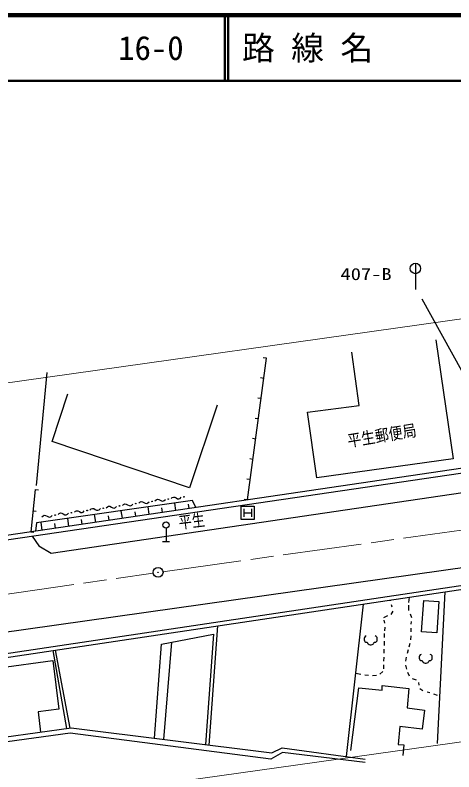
# Model space of a CAD drawing. Units: millimetres, scale not verified. Extents: x 40000 to 680000, y 20000 to 380000.
# Drawn here: x 145819 to 212660, y 264706 to 380000 of the extents above; entities that cross this region are included whole.
import ezdxf
from ezdxf.enums import TextEntityAlignment as Align

# ---------------------------------------------------------------- set-up
doc = ezdxf.new("R2010")
doc.units = ezdxf.units.MM
doc.header["$LTSCALE"] = 1000
doc.linetypes.add('CHAIN', pattern=[18.5, 12, -1.5, 3.5, -1.5])
for name, color, linetype, lineweight in [('M-BGD', 7, 'Continuous', 25), ('M-BGD-EXST', 7, 'Continuous', 25), ('M-BMK', 2, 'CHAIN', 13), ('M-BMK-SRVR', 3, 'Continuous', 25), ('M-STR-HTXT', 7, 'Continuous', 13), ('M-STR-STRC', 7, 'Continuous', 25), ('M-TTL', 2, 'Continuous', 140), ('M-TTL-LINE', 7, 'Continuous', 50)]:
    doc.layers.add(name, color=color, linetype=linetype, lineweight=lineweight)
doc.layers.add('M-TTL-TXT', color=7, linetype='Continuous')
doc.styles.add('ＭＳ ゴシック', font='')
doc.styles.get('ＭＳ ゴシック').set_extended_font_data('MS Gothic')

msp = doc.modelspace()

# ---------------------------------------------------------------- linework, layer by layer
at = {"layer": 'M-BGD'}
for p, q in [((209915, 330544), (212538, 312423)), ((198232, 320530), (197135, 328637)), ((181226, 306152), (184116, 327743)), ((184116, 327743), (183620, 327810)), ((150624, 325558), (149015, 308331)), ((183703, 324659), (183207, 324725)), ((151466, 315062), (153850, 322290)), ((176576, 320576), (172403, 307984)), ((183290, 321575), (182795, 321641)), ((190364, 319528), (198232, 320530)), ((191794, 309514), (190364, 319528)), ((182877, 318490), (182382, 318556)), ((172403, 307984), (151466, 315062)), ((182465, 315406), (181969, 315472)), ((221280, 312052), (68166, 289500)), ((68223, 288834), (222143, 311453)), ((182052, 312321), (181556, 312388)), ((212538, 312423), (191794, 309514)), ((181639, 309237), (181143, 309303)), ((148890, 307708), (148190, 301287)), ((148890, 307708), (149387, 307654)), ((172838, 306050), (149070, 302623)), ((162344, 305461), (162535, 305539)), ((162535, 305539), (162740, 305517)), ((164643, 305635), (164820, 305811)), ((164820, 305811), (165011, 305889)), ((165011, 305889), (165216, 305867)), ((165216, 305867), (165435, 305747)), ((165435, 305747), (165654, 305626)), ((165654, 305626), (165859, 305605)), ((165859, 305605), (166050, 305682)), ((166050, 305682), (166227, 305859)), ((167118, 305985), (167295, 306161)), ((167295, 306161), (167486, 306239)), ((167486, 306239), (167691, 306217)), ((167691, 306217), (167910, 306097)), ((167910, 306097), (168129, 305976)), ((168129, 305976), (168334, 305955)), ((168334, 305955), (168525, 306032)), ((168525, 306032), (168702, 306209)), ((169593, 306335), (169763, 306504)), ((169763, 306504), (169947, 306579)), ((169947, 306579), (170143, 306558)), ((170143, 306558), (170354, 306442)), ((170307, 304544), (170143, 305662)), ((170354, 306442), (170564, 306327)), ((170564, 306327), (170761, 306306)), ((170761, 306306), (170944, 306380)), ((170944, 306380), (171114, 306550)), ((173362, 304994), (172838, 306050)), ((181226, 306152), (180731, 306219)), ((148540, 304497), (149037, 304443)), ((154840, 304249), (155010, 304418)), ((155010, 304418), (155193, 304492)), ((155193, 304492), (155390, 304472)), ((155390, 304472), (155601, 304356)), ((156191, 304294), (156361, 304464)), ((157216, 304585), (157393, 304761)), ((157393, 304761), (157585, 304839)), ((157585, 304839), (157790, 304817)), ((157790, 304817), (158009, 304697)), ((158009, 304697), (158228, 304576)), ((158228, 304576), (158433, 304555)), ((158433, 304555), (158624, 304632)), ((158624, 304632), (158801, 304809)), ((159692, 304935), (159869, 305111)), ((159869, 305111), (160060, 305189)), ((160060, 305189), (160265, 305167)), ((160265, 305167), (160484, 305047)), ((160484, 305047), (160703, 304926)), ((160703, 304926), (160908, 304905)), ((160908, 304905), (161099, 304982)), ((161099, 304982), (161276, 305159)), ((162162, 303344), (161994, 304487)), ((162167, 305285), (162344, 305461)), ((162740, 305517), (162959, 305397)), ((162959, 305397), (163178, 305276)), ((163178, 305276), (163383, 305255)), ((163383, 305255), (163574, 305332)), ((163574, 305332), (163751, 305509)), ((166235, 303944), (166068, 305074)), ((168271, 304244), (168172, 304918)), ((172344, 304844), (172245, 305511)), ((149889, 303548), (150066, 303725)), ((150066, 303725), (150257, 303802)), ((150257, 303802), (150462, 303781)), ((150462, 303781), (150681, 303660)), ((150681, 303660), (150901, 303540)), ((150901, 303540), (151106, 303518)), ((151106, 303518), (151297, 303596)), ((151297, 303596), (151474, 303772)), ((152365, 303898), (152542, 304075)), ((152542, 304075), (152733, 304153)), ((152733, 304153), (152938, 304131)), ((152938, 304131), (153157, 304011)), ((153157, 304011), (153376, 303890)), ((153376, 303890), (153581, 303868)), ((153581, 303868), (153772, 303946)), ((153772, 303946), (153949, 304123)), ((154017, 302145), (153845, 303312)), ((155601, 304356), (155811, 304240)), ((155811, 304240), (156008, 304220)), ((156008, 304220), (156191, 304294)), ((158089, 302745), (157919, 303899)), ((160126, 303044), (160024, 303733)), ((164198, 303644), (164098, 304326)), ((149070, 302623), (148926, 301395)), ((149944, 301545), (149770, 302724)), ((151980, 301845), (151877, 302549)), ((156053, 302445), (155951, 303141)), ((148190, 301287), (148687, 301232)), ((168805, 301847), (168805, 299807)), ((168265, 299807), (169345, 299807)), ((103638, 276662), (221248, 294229)), ((103823, 276076), (220574, 293504)), ((211266, 292114), (210140, 269004)), ((203024, 290741), (203006, 290881)), ((205851, 291306), (205771, 290515)), ((207741, 286047), (208075, 290816)), ((208075, 290816), (210389, 290654)), ((210389, 290654), (210055, 285885)), ((196307, 267035), (198883, 290266)), ((203275, 289791), (203138, 290152)), ((205736, 290109), (205760, 289303)), ((202011, 288246), (202591, 288519)), ((203129, 288694), (203427, 289214)), ((206001, 288782), (206210, 288205)), ((202131, 287372), (202020, 287796)), ((206137, 287602), (206092, 287225)), ((175367, 268793), (176717, 286957)), ((202125, 286174), (202173, 286757)), ((206096, 286625), (206107, 286035)), ((210055, 285885), (207741, 286047)), ((168142, 284158), (176038, 285684)), ((176038, 285684), (174832, 268859)), ((199032, 285167), (198992, 285007)), ((198992, 285007), (198992, 284847)), ((198992, 284847), (199032, 284687)), ((199152, 285327), (199032, 285167)), ((199312, 285407), (199152, 285327)), ((200832, 285327), (200672, 285407)), ((200952, 285167), (200832, 285327)), ((200992, 285007), (200952, 285167)), ((200952, 284687), (200992, 284847)), ((200992, 284847), (200992, 285007)), ((202078, 285199), (202085, 285788)), ((206084, 285435), (206029, 284837)), ((167069, 269820), (168142, 284158)), ((169626, 284444), (168427, 269652)), ((199032, 284687), (199112, 284567)), ((199112, 284567), (199232, 284487)), ((199232, 284487), (199392, 284447)), ((199392, 284447), (199472, 284447)), ((199472, 284447), (199512, 284327)), ((199512, 284327), (199592, 284207)), ((199592, 284207), (199752, 284087)), ((199752, 284087), (199912, 284047)), ((199912, 284047), (200072, 284047)), ((200072, 284047), (200192, 284087)), ((200192, 284087), (200352, 284167)), ((200352, 284167), (200432, 284247)), ((200432, 284247), (200472, 284327)), ((200472, 284327), (200512, 284447)), ((200512, 284447), (200592, 284447)), ((200592, 284447), (200752, 284487)), ((200752, 284487), (200872, 284567)), ((200872, 284567), (200952, 284687)), ((202085, 283968), (202079, 284599)), ((205936, 284243), (205811, 283701)), ((151556, 283201), (153647, 271293)), ((154217, 271369), (151981, 283265)), ((202040, 282796), (202065, 283381)), ((205705, 283315), (205534, 282739)), ((207534, 282533), (207414, 282373)), ((207694, 282613), (207534, 282533)), ((209214, 282533), (209054, 282613)), ((209334, 282373), (209214, 282533)), ((143354, 280537), (151579, 281670)), ((151579, 281670), (152474, 274279)), ((202007, 281590), (202018, 282202)), ((205383, 282158), (205291, 281564)), ((207414, 282373), (207374, 282213)), ((207374, 282213), (207374, 282053)), ((207374, 282053), (207414, 281893)), ((207414, 281893), (207494, 281773)), ((207494, 281773), (207614, 281693)), ((207614, 281693), (207774, 281653)), ((207774, 281653), (207854, 281653)), ((207854, 281653), (207894, 281533)), ((207894, 281533), (207974, 281413)), ((207974, 281413), (208134, 281293)), ((208574, 281293), (208734, 281373)), ((208734, 281373), (208814, 281453)), ((208814, 281453), (208854, 281533)), ((208854, 281533), (208894, 281653)), ((208894, 281653), (208974, 281653)), ((208974, 281653), (209134, 281693)), ((209134, 281693), (209254, 281773)), ((209254, 281773), (209334, 281893)), ((209374, 282213), (209334, 282373)), ((209334, 281893), (209374, 282053)), ((209374, 282053), (209374, 282213)), ((201988, 280413), (202014, 281033)), ((205302, 280940), (205421, 280346)), ((208134, 281293), (208294, 281253)), ((208294, 281253), (208454, 281253)), ((208454, 281253), (208574, 281293)), ((197717, 279749), (198504, 279612)), ((199096, 279513), (199676, 279426)), ((200276, 279374), (200877, 279432)), ((201360, 279607), (201823, 279990)), ((205587, 279901), (205874, 279357)), ((201741, 277178), (201741, 277862)), ((201741, 277862), (205819, 277422)), ((206313, 278944), (206936, 278704)), ((207291, 278315), (207326, 277899)), ((196966, 267981), (198206, 277519)), ((198206, 277519), (201741, 277178)), ((205819, 277422), (205526, 274444)), ((207463, 277429), (207955, 277106)), ((208568, 276921), (208985, 276798)), ((209565, 276602), (210107, 276399)), ((205526, 274444), (208187, 274102)), ((152474, 274279), (149314, 273861)), ((149314, 273861), (149703, 270765)), ((208187, 274102), (207821, 271221)), ((144086, 270013), (154380, 271391)), ((154380, 271391), (184931, 267609)), ((204427, 271636), (204183, 268877)), ((207821, 271221), (204427, 271636)), ((154220, 270616), (125531, 266708)), ((184757, 266649), (154220, 270616)), ((204183, 268877), (205062, 268804)), ((205062, 268804), (204866, 267217)), ((186545, 267662), (184757, 266649)), ((184931, 267609), (186481, 268384)), ((186481, 268384), (199122, 266649)), ((199122, 266112), (186545, 267662))]:
    msp.add_line(p, q, dxfattribs=at)
for centre, radius in [((164197, 305572), 50), ((166672, 305922), 50), ((169148, 306272), 50), ((171542, 306610), 48), ((156789, 304524), 48), ((159246, 304872), 50), ((161722, 305222), 50), ((151919, 303835), 50), ((154395, 304186), 50), ((168805, 302327), 480)]:
    msp.add_circle(centre, radius, dxfattribs=at)
at = {"layer": 'M-BGD-EXST'}
for p, q in [((180239, 303168), (180239, 305168)), ((180239, 305168), (182239, 305168)), ((180639, 304768), (180639, 303568)), ((181839, 304768), (181839, 303568)), ((182239, 305168), (182239, 303168)), ((180639, 304168), (181839, 304168)), ((182239, 303168), (180239, 303168))]:
    msp.add_line(p, q, dxfattribs=at)
at = {"layer": 'M-BMK'}
for p, q in [((168344, 295206), (223868, 302944)), ((69646, 281041), (166858, 294996))]:
    msp.add_line(p, q, dxfattribs=at)
at = {"layer": 'M-BMK-SRVR'}
for radius in [750, 30]:
    msp.add_circle((167601, 295103), radius, dxfattribs=at)
at = {"layer": 'M-STR-HTXT'}
for p, q in [((234562, 336659), (66151, 312862)), ((71327, 249298), (245479, 273744))]:
    msp.add_line(p, q, dxfattribs=at)
at = {"layer": 'M-STR-STRC'}
for p, q in [((206798, 342207), (206798, 338207)), ((207782, 336769), (223150, 308944)), ((151318, 298024), (219854, 308148)), ((148393, 300615), (149426, 299153)), ((149426, 299153), (151318, 298024)), ((75285, 276283), (216492, 296200))]:
    msp.add_line(p, q, dxfattribs=at)
msp.add_circle((206798, 341407), 800, dxfattribs=at)
at = {"layer": 'M-TTL'}
msp.add_line((680000, 380000), (40000, 380000), dxfattribs=at)
at = {"layer": 'M-TTL-LINE'}
for p, q in [((177750, 380000), (177750, 370000)), ((178250, 380000), (178250, 370000)), ((40000, 370000), (680000, 370000))]:
    msp.add_line(p, q, dxfattribs=at)

# ---------------------------------------------------------------- texts
at = {"layer": 'M-BGD', "style": 'ＭＳ ゴシック'}
for s, rotation, width, p in [('平生郵便局', 9.3, 0.85, (196682, 313650)), ('平生', 6.9, 0.8, (170917, 301204))]:
    msp.add_text(s, height=1833, rotation=rotation, dxfattribs=dict(at, width=width)).set_placement(p, align=Align.BOTTOM_LEFT)
at = {"layer": 'M-STR-STRC', "style": 'ＭＳ ゴシック', "width": 1.25}
msp.add_text('407-B', height=1833, dxfattribs=at).set_placement((195389, 339083), align=Align.BOTTOM_LEFT)
at = {"layer": 'M-TTL-TXT', "style": 'ＭＳ ゴシック'}
for s, p in [('路 線 名', (180380, 375000)), ('16-0', (161521, 375000))]:
    msp.add_text(s, height=3666, dxfattribs=at).set_placement(p, align=Align.MIDDLE_LEFT)

doc.saveas('drawing.dxf')
